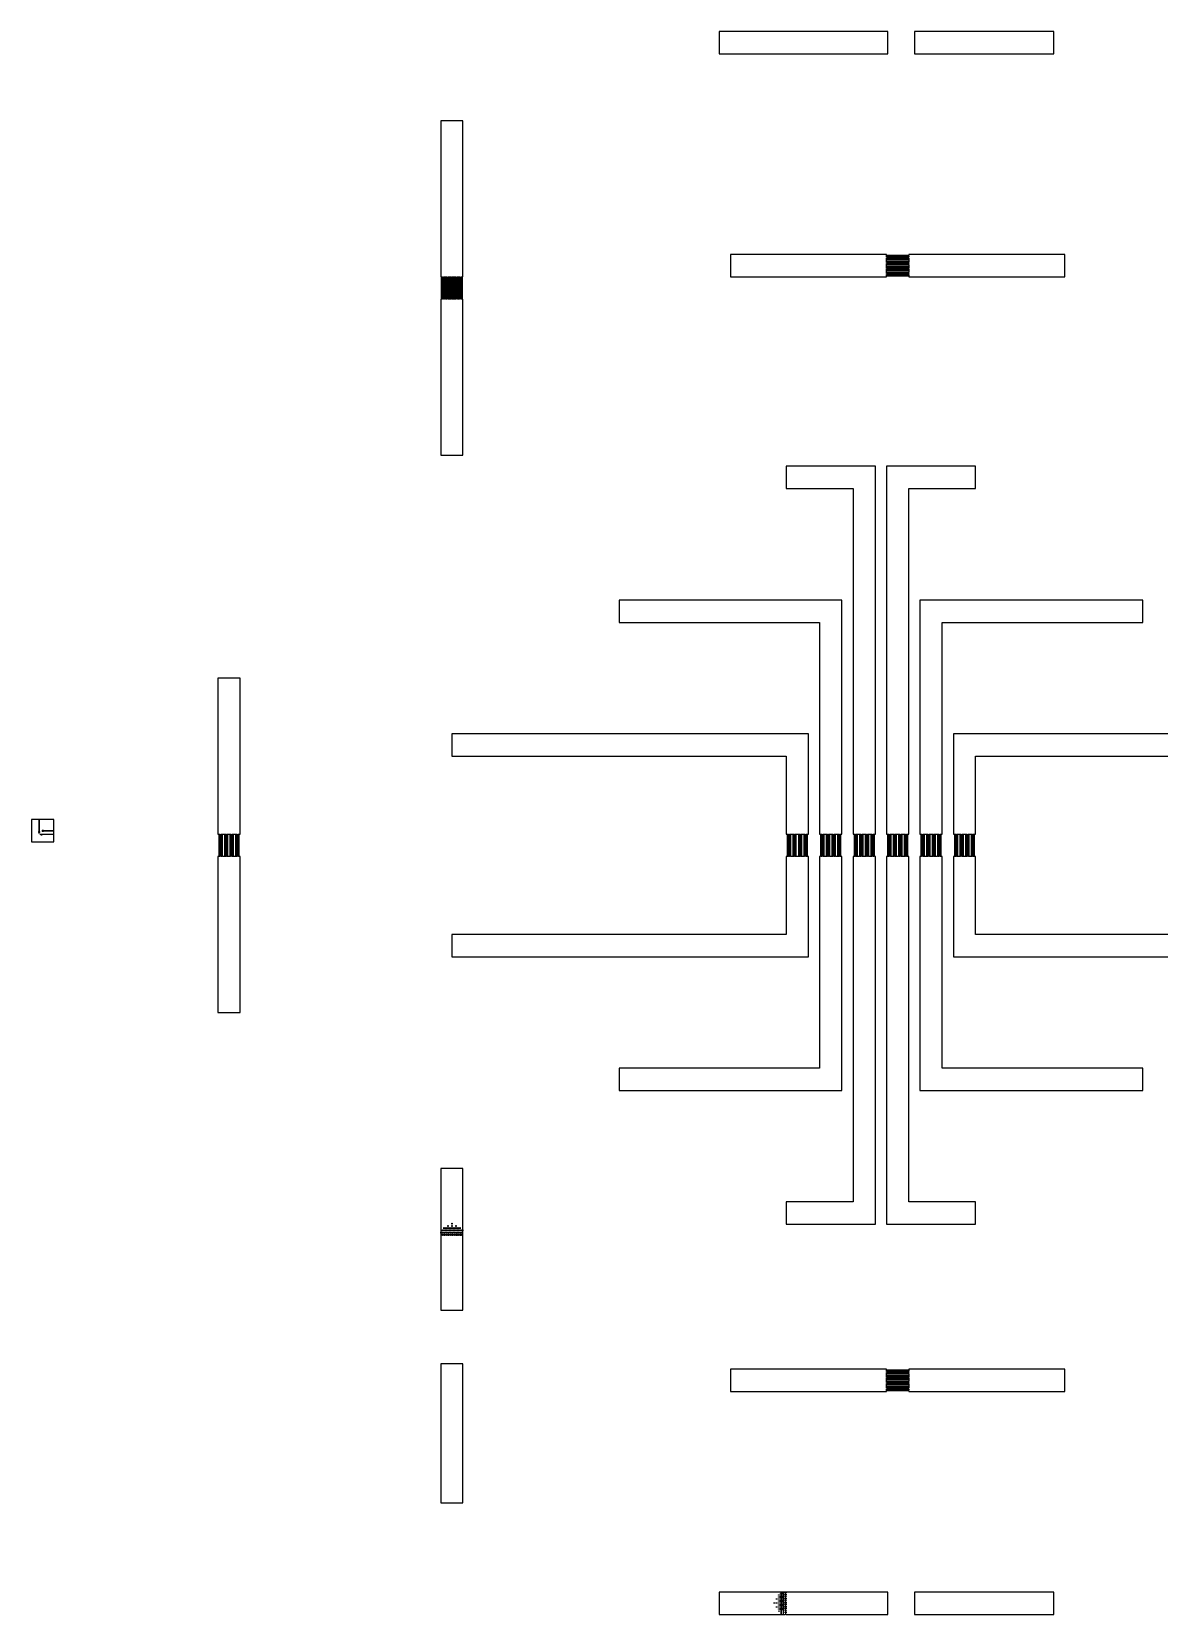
# Model space of a CAD drawing. Header units: metres. Extents: x -38350 to 38650, y -35000 to 36000.
# Drawn here: x -38350 to 12241, y -35000 to 36000 of the extents above; entities that cross this region are included whole.
import ezdxf

# ---------------------------------------------------------------- set-up
doc = ezdxf.new("R2010")
doc.units = ezdxf.units.M

msp = doc.modelspace()

# ---------------------------------------------------------------- linework, layer by layer
for p, q in [((60, 36000), (-7500, 36000)), ((-7500, 36000), (-7500, 35000)), ((60, 35000), (60, 36000)), ((7500, 36000), (1260, 36000)), ((1260, 36000), (1260, 35000)), ((7500, 35000), (7500, 36000)), ((-7500, 35000), (60, 35000)), ((1260, 35000), (7500, 35000)), ((-19000, 32000), (-20000, 32000)), ((-20000, 32000), (-20000, 25000)), ((-19000, 25000), (-19000, 32000)), ((0, 26000), (-7000, 26000)), ((-7000, 26000), (-7000, 25000)), ((0, 25895), (0, 26000)), ((1000, 25895), (0, 25895)), ((0, 25645), (0, 25855)), ((0, 25855), (1000, 25855)), ((1000, 25645), (0, 25645)), ((0, 25395), (0, 25605)), ((0, 25605), (1000, 25605)), ((1000, 25955), (19, 25955)), ((19, 25955), (19, 25935)), ((19, 25935), (1000, 25935)), ((1000, 25815), (19, 25815)), ((19, 25815), (19, 25795)), ((19, 25795), (1000, 25795)), ((1000, 25705), (19, 25705)), ((19, 25705), (19, 25685)), ((19, 25685), (1000, 25685)), ((1000, 25565), (19, 25565)), ((19, 25565), (19, 25545)), ((8000, 26000), (1000, 26000)), ((1000, 26000), (1000, 25955)), ((1000, 25935), (1000, 25895)), ((1000, 25855), (1000, 25815)), ((1000, 25795), (1000, 25705)), ((1000, 25685), (1000, 25645)), ((1000, 25605), (1000, 25565)), ((8000, 25000), (8000, 26000)), ((-20000, 25000), (-19920, 25000)), ((-19960, 24981), (-19980, 24981)), ((-19980, 24981), (-19980, 24000)), ((-19960, 24000), (-19960, 24981)), ((-19920, 25000), (-19920, 24000)), ((-19880, 24000), (-19880, 25000)), ((-19880, 25000), (-19720, 25000)), ((-19820, 24981), (-19840, 24981)), ((-19840, 24981), (-19840, 24000)), ((-19820, 24000), (-19820, 24981)), ((-19760, 24981), (-19780, 24981)), ((-19780, 24981), (-19780, 24000)), ((-19760, 24000), (-19760, 24981)), ((-19720, 25000), (-19720, 24000)), ((-19680, 24000), (-19680, 25000)), ((-19680, 25000), (-19520, 25000)), ((-19620, 24981), (-19640, 24981)), ((-19640, 24981), (-19640, 24000)), ((-19620, 24000), (-19620, 24981)), ((-19560, 24981), (-19580, 24981)), ((-19580, 24981), (-19580, 24000)), ((-19560, 24000), (-19560, 24981)), ((-19520, 25000), (-19520, 24000)), ((-19480, 24000), (-19480, 25000)), ((-19480, 25000), (-19320, 25000)), ((-19420, 24981), (-19440, 24981)), ((-19440, 24981), (-19440, 24000)), ((-19420, 24000), (-19420, 24981)), ((-19360, 24981), (-19380, 24981)), ((-19380, 24981), (-19380, 24000)), ((-19360, 24000), (-19360, 24981)), ((-19320, 25000), (-19320, 24000)), ((-19280, 24000), (-19280, 25000)), ((-19280, 25000), (-19120, 25000)), ((-19220, 24981), (-19240, 24981)), ((-19240, 24981), (-19240, 24000)), ((-19220, 24000), (-19220, 24981)), ((-19160, 24981), (-19180, 24981)), ((-19180, 24981), (-19180, 24000)), ((-19160, 24000), (-19160, 24981)), ((-19120, 25000), (-19120, 24000)), ((-19080, 24000), (-19080, 25000)), ((-19080, 25000), (-19000, 25000)), ((-19020, 24981), (-19040, 24981)), ((-19040, 24981), (-19040, 24000)), ((-19020, 24000), (-19020, 24981)), ((-7000, 25000), (0, 25000)), ((1000, 25395), (0, 25395)), ((0, 25145), (0, 25355)), ((0, 25355), (1000, 25355)), ((1000, 25145), (0, 25145)), ((0, 25105), (1000, 25105)), ((0, 25000), (0, 25105)), ((19, 25545), (1000, 25545)), ((1000, 25455), (19, 25455)), ((19, 25455), (19, 25435)), ((19, 25435), (1000, 25435)), ((1000, 25315), (19, 25315)), ((19, 25315), (19, 25295)), ((19, 25295), (1000, 25295)), ((1000, 25205), (19, 25205)), ((19, 25205), (19, 25185)), ((19, 25185), (1000, 25185)), ((1000, 25065), (19, 25065)), ((19, 25065), (19, 25045)), ((19, 25045), (1000, 25045)), ((1000, 25545), (1000, 25455)), ((1000, 25435), (1000, 25395)), ((1000, 25355), (1000, 25315)), ((1000, 25295), (1000, 25205)), ((1000, 25185), (1000, 25145)), ((1000, 25105), (1000, 25065)), ((1000, 25045), (1000, 25000)), ((1000, 25000), (8000, 25000)), ((-19980, 24000), (-20000, 24000)), ((-20000, 24000), (-20000, 17000)), ((-19920, 24000), (-19960, 24000)), ((-19840, 24000), (-19880, 24000)), ((-19780, 24000), (-19820, 24000)), ((-19720, 24000), (-19760, 24000)), ((-19640, 24000), (-19680, 24000)), ((-19580, 24000), (-19620, 24000)), ((-19520, 24000), (-19560, 24000)), ((-19440, 24000), (-19480, 24000)), ((-19380, 24000), (-19420, 24000)), ((-19320, 24000), (-19360, 24000)), ((-19240, 24000), (-19280, 24000)), ((-19180, 24000), (-19220, 24000)), ((-19120, 24000), (-19160, 24000)), ((-19040, 24000), (-19080, 24000)), ((-19000, 24000), (-19020, 24000)), ((-19000, 17000), (-19000, 24000)), ((-20000, 17000), (-19000, 17000)), ((-498, 16502), (-4496, 16502)), ((-4496, 16502), (-4496, 15502)), ((-498, 3500), (-498, 16502)), ((3996, 16502), (-2, 16502)), ((-2, 16502), (-2, 3500)), ((3996, 15502), (3996, 16502)), ((-4496, 15502), (-1498, 15502)), ((-1498, 15502), (-1498, 3500)), ((998, 3500), (998, 15502)), ((998, 15502), (3996, 15502)), ((-1999, 10501), (-11998, 10501)), ((-11998, 10501), (-11998, 9501)), ((-1999, 3500), (-1999, 10501)), ((11498, 10501), (1499, 10501)), ((1499, 10501), (1499, 3500)), ((11498, 9501), (11498, 10501)), ((-11998, 9501), (-2999, 9501)), ((-2999, 9501), (-2999, 3500)), ((2499, 3500), (2499, 9501)), ((2499, 9501), (11498, 9501)), ((-29000, 7000), (-30000, 7000)), ((-30000, 7000), (-30000, 0)), ((-29000, 0), (-29000, 7000)), ((-3500, 4500), (-19500, 4500)), ((-19500, 4500), (-19500, 3500)), ((-3500, 0), (-3500, 4500)), ((19000, 4500), (3000, 4500)), ((3000, 4500), (3000, 0)), ((-19500, 3500), (-4500, 3500)), ((-4500, 3500), (-4500, 0)), ((-2999, 3500), (-3000, 3500)), ((-3000, 3500), (-3000, 0)), ((-2000, 0), (-2000, 3500)), ((-2000, 3500), (-1999, 3500)), ((-1498, 3500), (-1500, 3500)), ((-1500, 3500), (-1500, 0)), ((-500, 0), (-500, 3500)), ((-500, 3500), (-498, 3500)), ((-2, 3500), (0, 3500)), ((0, 3500), (0, 0)), ((1000, 3500), (998, 3500)), ((1000, 0), (1000, 3500)), ((1499, 3500), (1500, 3500)), ((1500, 3500), (1500, 0)), ((2500, 3500), (2499, 3500)), ((2500, 0), (2500, 3500)), ((4000, 0), (4000, 3500)), ((4000, 3500), (19000, 3500)), ((-38010, 650), (-38350, 650)), ((-38350, 650), (-38350, -350)), ((-38050, 90), (-38050, 94)), ((-38050, 94), (-38010, 94)), ((-38010, 90), (-38050, 90)), ((-38045, 98.4), (-38045, 102.4)), ((-38045, 102.4), (-38010, 102.4)), ((-38010, 98.4), (-38045, 98.4)), ((-38045, 81.6), (-38045, 85.6)), ((-38045, 85.6), (-38010, 85.6)), ((-38010, 81.6), (-38045, 81.6)), ((-38040, 106.8), (-38040, 110.8)), ((-38040, 110.8), (-38010, 110.8)), ((-38010, 106.8), (-38040, 106.8)), ((-38040, 73.2), (-38040, 77.2)), ((-38040, 77.2), (-38010, 77.2)), ((-38010, 73.2), (-38040, 73.2)), ((-38035, 115.2), (-38035, 119.2)), ((-38035, 119.2), (-38010, 119.2)), ((-38010, 115.2), (-38035, 115.2)), ((-38035, 64.8), (-38035, 68.8)), ((-38035, 68.8), (-38010, 68.8)), ((-38010, 64.8), (-38035, 64.8)), ((-38030, 123.6), (-38030, 127.6)), ((-38030, 127.6), (-38010, 127.6)), ((-38010, 123.6), (-38030, 123.6)), ((-38030, 56.4), (-38030, 60.4)), ((-38030, 60.4), (-38010, 60.4)), ((-38010, 56.4), (-38030, 56.4)), ((-38025, 132), (-38025, 136)), ((-38025, 136), (-38010, 136)), ((-38010, 132), (-38025, 132)), ((-38025, 48), (-38025, 52)), ((-38025, 52), (-38010, 52)), ((-38000, 48), (-38025, 48)), ((-38010, 136), (-38010, 650)), ((-38010, 127.6), (-38010, 132)), ((-38010, 119.2), (-38010, 123.6)), ((-38010, 110.8), (-38010, 115.2)), ((-38010, 102.4), (-38010, 106.8)), ((-38010, 94), (-38010, 98.4)), ((-38010, 85.6), (-38010, 90)), ((-38010, 77.2), (-38010, 81.6)), ((-38010, 68.8), (-38010, 73.2)), ((-38010, 60.4), (-38010, 64.8)), ((-38010, 52), (-38010, 56.4)), ((-37350, 650), (-38008, 650)), ((-38008, 650), (-38008, 136)), ((-38008, 136), (-38000, 136)), ((-38000, 132), (-38008, 132)), ((-38008, 132), (-38008, 127.6)), ((-38008, 127.6), (-38000, 127.6)), ((-38000, 123.6), (-38008, 123.6)), ((-38008, 123.6), (-38008, 119.2)), ((-38008, 119.2), (-38000, 119.2)), ((-38000, 115.2), (-38008, 115.2)), ((-38008, 115.2), (-38008, 110.8)), ((-38008, 110.8), (-38000, 110.8)), ((-38000, 106.8), (-38008, 106.8)), ((-38008, 106.8), (-38008, 102.4)), ((-38008, 102.4), (-38000, 102.4)), ((-38000, 98.4), (-38008, 98.4)), ((-38008, 98.4), (-38008, 94)), ((-38008, 94), (-38000, 94)), ((-38000, 90), (-38008, 90)), ((-38008, 90), (-38008, 85.6)), ((-38008, 85.6), (-38000, 85.6)), ((-38000, 81.6), (-38008, 81.6)), ((-38008, 81.6), (-38008, 77.2)), ((-38008, 77.2), (-38000, 77.2)), ((-38000, 73.2), (-38008, 73.2)), ((-38008, 73.2), (-38008, 68.8)), ((-38008, 68.8), (-38000, 68.8)), ((-38000, 64.8), (-38008, 64.8)), ((-38008, 64.8), (-38008, 60.4)), ((-38008, 60.4), (-38000, 60.4)), ((-38000, 56.4), (-38008, 56.4)), ((-38008, 56.4), (-38008, 52)), ((-38008, 52), (-38000, 52)), ((-38000, 136), (-38000, 132)), ((-38000, 127.6), (-38000, 123.6)), ((-38000, 119.2), (-38000, 115.2)), ((-38000, 110.8), (-38000, 106.8)), ((-38000, 102.4), (-38000, 98.4)), ((-38000, 94), (-38000, 90)), ((-38000, 85.6), (-38000, 81.6)), ((-38000, 77.2), (-38000, 73.2)), ((-38000, 68.8), (-38000, 64.8)), ((-38000, 60.4), (-38000, 56.4)), ((-38000, 52), (-38000, 48)), ((-37952, -25), (-37952, 0)), ((-37952, 0), (-37948, 0)), ((-37948, 0), (-37948, -8)), ((-37943.6, -8), (-37943.6, 0)), ((-37943.6, 0), (-37939.6, 0)), ((-37939.6, 0), (-37939.6, -8)), ((-37935.2, -8), (-37935.2, 0)), ((-37935.2, 0), (-37931.2, 0)), ((-37931.2, 0), (-37931.2, -8)), ((-37926.8, -8), (-37926.8, 0)), ((-37926.8, 0), (-37922.8, 0)), ((-37922.8, 0), (-37922.8, -8)), ((-37918.4, -8), (-37918.4, 0)), ((-37918.4, 0), (-37914.4, 0)), ((-37914.4, 0), (-37914.4, -8)), ((-37910, -8), (-37910, 0)), ((-37910, 0), (-37906, 0)), ((-37906, 0), (-37906, -8)), ((-37901.6, -8), (-37901.6, 0)), ((-37901.6, 0), (-37897.6, 0)), ((-37897.6, 0), (-37897.6, -8)), ((-37895.5, 145), (-37895.5, 155)), ((-37895.5, 155), (-37855, 155)), ((-37855, 145), (-37895.5, 145)), ((-37893.2, -8), (-37893.2, 0)), ((-37893.2, 0), (-37889.2, 0)), ((-37889.2, 0), (-37889.2, -8)), ((-37884.8, -8), (-37884.8, 0)), ((-37884.8, 0), (-37880.8, 0)), ((-37880.8, 0), (-37880.8, -8)), ((-37876.4, -8), (-37876.4, 0)), ((-37876.4, 0), (-37872.4, 0)), ((-37872.4, 0), (-37872.4, -8)), ((-37868, -8), (-37868, 0)), ((-37868, 0), (-37864, 0)), ((-37864, 0), (-37864, -8)), ((-37855, 155), (-37855, 195.5)), ((-37855, 195.5), (-37845, 195.5)), ((-37855, 104.5), (-37855, 145)), ((-37845, 104.5), (-37855, 104.5)), ((-37845, 195.5), (-37845, 155)), ((-37845, 155), (-37804.5, 155)), ((-37804.5, 145), (-37845, 145)), ((-37845, 145), (-37845, 104.5)), ((-37804.5, 155), (-37804.5, 152)), ((-37804.5, 152), (-37350, 152)), ((-37350, 150), (-37804.5, 150)), ((-37804.5, 150), (-37804.5, 145)), ((-37350, 152), (-37350, 650)), ((-37350, -8), (-37350, 150)), ((-30000, 0), (-29895, 0)), ((-29895, 0), (-29895, -1000)), ((-29855, -1000), (-29855, 0)), ((-29855, 0), (-29645, 0)), ((-29645, 0), (-29645, -1000)), ((-29605, -1000), (-29605, 0)), ((-29605, 0), (-29395, 0)), ((-29395, 0), (-29395, -1000)), ((-29355, -1000), (-29355, 0)), ((-29355, 0), (-29145, 0)), ((-29145, 0), (-29145, -1000)), ((-29105, -1000), (-29105, 0)), ((-29105, 0), (-29000, 0)), ((-4500, 0), (-4395, 0)), ((-4395, 0), (-4395, -1000)), ((-4355, -1000), (-4355, 0)), ((-4355, 0), (-4145, 0)), ((-4145, 0), (-4145, -1000)), ((-4105, -1000), (-4105, 0)), ((-4105, 0), (-3895, 0)), ((-3895, 0), (-3895, -1000)), ((-3855, -1000), (-3855, 0)), ((-3855, 0), (-3645, 0)), ((-3645, 0), (-3645, -1000)), ((-3605, -1000), (-3605, 0)), ((-3605, 0), (-3500, 0)), ((-3000, 0), (-2895, 0)), ((-2895, 0), (-2895, -1000)), ((-2855, -1000), (-2855, 0)), ((-2855, 0), (-2645, 0)), ((-2645, 0), (-2645, -1000)), ((-2605, -1000), (-2605, 0)), ((-2605, 0), (-2395, 0)), ((-2395, 0), (-2395, -1000)), ((-2355, -1000), (-2355, 0)), ((-2355, 0), (-2145, 0)), ((-2145, 0), (-2145, -1000)), ((-2105, -1000), (-2105, 0)), ((-2105, 0), (-2000, 0)), ((-1500, 0), (-1395, 0)), ((-1395, 0), (-1395, -1000)), ((-1355, -1000), (-1355, 0)), ((-1355, 0), (-1145, 0)), ((-1145, 0), (-1145, -1000)), ((-1105, -1000), (-1105, 0)), ((-1105, 0), (-895, 0)), ((-895, 0), (-895, -1000)), ((-855, -1000), (-855, 0)), ((-855, 0), (-645, 0)), ((-645, 0), (-645, -1000)), ((-605, -1000), (-605, 0)), ((-605, 0), (-500, 0)), ((0, 0), (105, 0)), ((105, 0), (105, -1000)), ((145, -1000), (145, 0)), ((145, 0), (355, 0)), ((355, 0), (355, -1000)), ((395, -1000), (395, 0)), ((395, 0), (605, 0)), ((605, 0), (605, -1000)), ((645, -1000), (645, 0)), ((645, 0), (855, 0)), ((855, 0), (855, -1000)), ((895, -1000), (895, 0)), ((895, 0), (1000, 0)), ((1500, 0), (1605, 0)), ((1605, 0), (1605, -1000)), ((1645, -1000), (1645, 0)), ((1645, 0), (1855, 0)), ((1855, 0), (1855, -1000)), ((1895, -1000), (1895, 0)), ((1895, 0), (2105, 0)), ((2105, 0), (2105, -1000)), ((2145, -1000), (2145, 0)), ((2145, 0), (2355, 0)), ((2355, 0), (2355, -1000)), ((2395, -1000), (2395, 0)), ((2395, 0), (2500, 0)), ((3000, 0), (3105, 0)), ((3105, 0), (3105, -1000)), ((3145, -1000), (3145, 0)), ((3145, 0), (3355, 0)), ((3355, 0), (3355, -1000)), ((3395, -1000), (3395, 0)), ((3395, 0), (3605, 0)), ((3605, 0), (3605, -1000)), ((3645, -1000), (3645, 0)), ((3645, 0), (3855, 0)), ((3855, 0), (3855, -1000)), ((3895, -1000), (3895, 0)), ((3895, 0), (4000, 0)), ((-38350, -350), (-37350, -350)), ((-37948, -25), (-37952, -25)), ((-37948, -8), (-37943.6, -8)), ((-37943.6, -10), (-37948, -10)), ((-37948, -10), (-37948, -25)), ((-37943.6, -30), (-37943.6, -10)), ((-37939.6, -30), (-37943.6, -30)), ((-37939.6, -8), (-37935.2, -8)), ((-37935.2, -10), (-37939.6, -10)), ((-37939.6, -10), (-37939.6, -30)), ((-37935.2, -35), (-37935.2, -10)), ((-37931.2, -35), (-37935.2, -35)), ((-37931.2, -8), (-37926.8, -8)), ((-37926.8, -10), (-37931.2, -10)), ((-37931.2, -10), (-37931.2, -35)), ((-37926.8, -40), (-37926.8, -10)), ((-37922.8, -40), (-37926.8, -40)), ((-37922.8, -8), (-37918.4, -8)), ((-37918.4, -10), (-37922.8, -10)), ((-37922.8, -10), (-37922.8, -40)), ((-37918.4, -45), (-37918.4, -10)), ((-37914.4, -45), (-37918.4, -45)), ((-37914.4, -8), (-37910, -8)), ((-37910, -10), (-37914.4, -10)), ((-37914.4, -10), (-37914.4, -45)), ((-37910, -50), (-37910, -10)), ((-37906, -50), (-37910, -50)), ((-37906, -8), (-37901.6, -8)), ((-37901.6, -10), (-37906, -10)), ((-37906, -10), (-37906, -50)), ((-37901.6, -45), (-37901.6, -10)), ((-37897.6, -45), (-37901.6, -45)), ((-37897.6, -8), (-37893.2, -8)), ((-37893.2, -10), (-37897.6, -10)), ((-37897.6, -10), (-37897.6, -45)), ((-37893.2, -40), (-37893.2, -10)), ((-37889.2, -40), (-37893.2, -40)), ((-37889.2, -8), (-37884.8, -8)), ((-37884.8, -10), (-37889.2, -10)), ((-37889.2, -10), (-37889.2, -40)), ((-37884.8, -35), (-37884.8, -10)), ((-37880.8, -35), (-37884.8, -35)), ((-37880.8, -8), (-37876.4, -8)), ((-37876.4, -10), (-37880.8, -10)), ((-37880.8, -10), (-37880.8, -35)), ((-37876.4, -30), (-37876.4, -10)), ((-37872.4, -30), (-37876.4, -30)), ((-37872.4, -8), (-37868, -8)), ((-37868, -10), (-37872.4, -10)), ((-37872.4, -10), (-37872.4, -30)), ((-37868, -25), (-37868, -10)), ((-37864, -25), (-37868, -25)), ((-37864, -8), (-37350, -8)), ((-37350, -10), (-37864, -10)), ((-37864, -10), (-37864, -25)), ((-37350, -350), (-37350, -10)), ((-29935, -19), (-29955, -19)), ((-29955, -19), (-29955, -1000)), ((-29935, -1000), (-29935, -19)), ((-29795, -19), (-29815, -19)), ((-29815, -19), (-29815, -1000)), ((-29795, -1000), (-29795, -19)), ((-29685, -19), (-29705, -19)), ((-29705, -19), (-29705, -1000)), ((-29685, -1000), (-29685, -19)), ((-29545, -19), (-29565, -19)), ((-29565, -19), (-29565, -1000)), ((-29545, -1000), (-29545, -19)), ((-29435, -19), (-29455, -19)), ((-29455, -19), (-29455, -1000)), ((-29435, -1000), (-29435, -19)), ((-29295, -19), (-29315, -19)), ((-29315, -19), (-29315, -1000)), ((-29295, -1000), (-29295, -19)), ((-29185, -19), (-29205, -19)), ((-29205, -19), (-29205, -1000)), ((-29185, -1000), (-29185, -19)), ((-29045, -19), (-29065, -19)), ((-29065, -19), (-29065, -1000)), ((-29045, -1000), (-29045, -19)), ((-4435, -19), (-4455, -19)), ((-4455, -19), (-4455, -1000)), ((-4435, -1000), (-4435, -19)), ((-4295, -19), (-4315, -19)), ((-4315, -19), (-4315, -1000)), ((-4295, -1000), (-4295, -19)), ((-4185, -19), (-4205, -19)), ((-4205, -19), (-4205, -1000)), ((-4185, -1000), (-4185, -19)), ((-4045, -19), (-4065, -19)), ((-4065, -19), (-4065, -1000)), ((-4045, -1000), (-4045, -19)), ((-3935, -19), (-3955, -19)), ((-3955, -19), (-3955, -1000)), ((-3935, -1000), (-3935, -19)), ((-3795, -19), (-3815, -19)), ((-3815, -19), (-3815, -1000)), ((-3795, -1000), (-3795, -19)), ((-3685, -19), (-3705, -19)), ((-3705, -19), (-3705, -1000)), ((-3685, -1000), (-3685, -19)), ((-3545, -19), (-3565, -19)), ((-3565, -19), (-3565, -1000)), ((-3545, -1000), (-3545, -19)), ((-2935, -19), (-2955, -19)), ((-2955, -19), (-2955, -1000)), ((-2935, -1000), (-2935, -19)), ((-2795, -19), (-2815, -19)), ((-2815, -19), (-2815, -1000)), ((-2795, -1000), (-2795, -19)), ((-2685, -19), (-2705, -19)), ((-2705, -19), (-2705, -1000)), ((-2685, -1000), (-2685, -19)), ((-2545, -19), (-2565, -19)), ((-2565, -19), (-2565, -1000)), ((-2545, -1000), (-2545, -19)), ((-2435, -19), (-2455, -19)), ((-2455, -19), (-2455, -1000)), ((-2435, -1000), (-2435, -19)), ((-2295, -19), (-2315, -19)), ((-2315, -19), (-2315, -1000)), ((-2295, -1000), (-2295, -19)), ((-2185, -19), (-2205, -19)), ((-2205, -19), (-2205, -1000)), ((-2185, -1000), (-2185, -19)), ((-2045, -19), (-2065, -19)), ((-2065, -19), (-2065, -1000)), ((-2045, -1000), (-2045, -19)), ((-1435, -19), (-1455, -19)), ((-1455, -19), (-1455, -1000)), ((-1435, -1000), (-1435, -19)), ((-1295, -19), (-1315, -19)), ((-1315, -19), (-1315, -1000)), ((-1295, -1000), (-1295, -19)), ((-1185, -19), (-1205, -19)), ((-1205, -19), (-1205, -1000)), ((-1185, -1000), (-1185, -19)), ((-1045, -19), (-1065, -19)), ((-1065, -19), (-1065, -1000)), ((-1045, -1000), (-1045, -19)), ((-935, -19), (-955, -19)), ((-955, -19), (-955, -1000)), ((-935, -1000), (-935, -19)), ((-795, -19), (-815, -19)), ((-815, -19), (-815, -1000)), ((-795, -1000), (-795, -19)), ((-685, -19), (-705, -19)), ((-705, -19), (-705, -1000)), ((-685, -1000), (-685, -19)), ((-545, -19), (-565, -19)), ((-565, -19), (-565, -1000)), ((-545, -1000), (-545, -19)), ((65, -19), (45, -19)), ((45, -19), (45, -1000)), ((65, -1000), (65, -19)), ((205, -19), (185, -19)), ((185, -19), (185, -1000)), ((205, -1000), (205, -19)), ((315, -19), (295, -19)), ((295, -19), (295, -1000)), ((315, -1000), (315, -19)), ((455, -19), (435, -19)), ((435, -19), (435, -1000)), ((455, -1000), (455, -19)), ((565, -19), (545, -19)), ((545, -19), (545, -1000)), ((565, -1000), (565, -19)), ((705, -19), (685, -19)), ((685, -19), (685, -1000)), ((705, -1000), (705, -19)), ((815, -19), (795, -19)), ((795, -19), (795, -1000)), ((815, -1000), (815, -19)), ((955, -19), (935, -19)), ((935, -19), (935, -1000)), ((955, -1000), (955, -19)), ((1565, -19), (1545, -19)), ((1545, -19), (1545, -1000)), ((1565, -1000), (1565, -19)), ((1705, -19), (1685, -19)), ((1685, -19), (1685, -1000)), ((1705, -1000), (1705, -19)), ((1815, -19), (1795, -19)), ((1795, -19), (1795, -1000)), ((1815, -1000), (1815, -19)), ((1955, -19), (1935, -19)), ((1935, -19), (1935, -1000)), ((1955, -1000), (1955, -19)), ((2065, -19), (2045, -19)), ((2045, -19), (2045, -1000)), ((2065, -1000), (2065, -19)), ((2205, -19), (2185, -19)), ((2185, -19), (2185, -1000)), ((2205, -1000), (2205, -19)), ((2315, -19), (2295, -19)), ((2295, -19), (2295, -1000)), ((2315, -1000), (2315, -19)), ((2455, -19), (2435, -19)), ((2435, -19), (2435, -1000)), ((2455, -1000), (2455, -19)), ((3065, -19), (3045, -19)), ((3045, -19), (3045, -1000)), ((3065, -1000), (3065, -19)), ((3205, -19), (3185, -19)), ((3185, -19), (3185, -1000)), ((3205, -1000), (3205, -19)), ((3315, -19), (3295, -19)), ((3295, -19), (3295, -1000)), ((3315, -1000), (3315, -19)), ((3455, -19), (3435, -19)), ((3435, -19), (3435, -1000)), ((3455, -1000), (3455, -19)), ((3565, -19), (3545, -19)), ((3545, -19), (3545, -1000)), ((3565, -1000), (3565, -19)), ((3705, -19), (3685, -19)), ((3685, -19), (3685, -1000)), ((3705, -1000), (3705, -19)), ((3815, -19), (3795, -19)), ((3795, -19), (3795, -1000)), ((3815, -1000), (3815, -19)), ((3955, -19), (3935, -19)), ((3935, -19), (3935, -1000)), ((3955, -1000), (3955, -19)), ((-29955, -1000), (-30000, -1000)), ((-30000, -1000), (-30000, -8000)), ((-29895, -1000), (-29935, -1000)), ((-29815, -1000), (-29855, -1000)), ((-29705, -1000), (-29795, -1000)), ((-29645, -1000), (-29685, -1000)), ((-29565, -1000), (-29605, -1000)), ((-29455, -1000), (-29545, -1000)), ((-29395, -1000), (-29435, -1000)), ((-29315, -1000), (-29355, -1000)), ((-29205, -1000), (-29295, -1000)), ((-29145, -1000), (-29185, -1000)), ((-29065, -1000), (-29105, -1000)), ((-29000, -1000), (-29045, -1000)), ((-29000, -8000), (-29000, -1000)), ((-4455, -1000), (-4500, -1000)), ((-4500, -1000), (-4500, -4500)), ((-4395, -1000), (-4435, -1000)), ((-4315, -1000), (-4355, -1000)), ((-4205, -1000), (-4295, -1000)), ((-4145, -1000), (-4185, -1000)), ((-4065, -1000), (-4105, -1000)), ((-3955, -1000), (-4045, -1000)), ((-3895, -1000), (-3935, -1000)), ((-3815, -1000), (-3855, -1000)), ((-3705, -1000), (-3795, -1000)), ((-3645, -1000), (-3685, -1000)), ((-3565, -1000), (-3605, -1000)), ((-3500, -1000), (-3545, -1000)), ((-3500, -5500), (-3500, -1000)), ((-2955, -1000), (-3000, -1000)), ((-3000, -1000), (-3000, -4500)), ((-2895, -1000), (-2935, -1000)), ((-2815, -1000), (-2855, -1000)), ((-2705, -1000), (-2795, -1000)), ((-2645, -1000), (-2685, -1000)), ((-2565, -1000), (-2605, -1000)), ((-2455, -1000), (-2545, -1000)), ((-2395, -1000), (-2435, -1000)), ((-2315, -1000), (-2355, -1000)), ((-2205, -1000), (-2295, -1000)), ((-2145, -1000), (-2185, -1000)), ((-2065, -1000), (-2105, -1000)), ((-2000, -1000), (-2045, -1000)), ((-2000, -4500), (-2000, -1000)), ((-1455, -1000), (-1500, -1000)), ((-1500, -1000), (-1500, -4500)), ((-1395, -1000), (-1435, -1000)), ((-1315, -1000), (-1355, -1000)), ((-1205, -1000), (-1295, -1000)), ((-1145, -1000), (-1185, -1000)), ((-1065, -1000), (-1105, -1000)), ((-955, -1000), (-1045, -1000)), ((-895, -1000), (-935, -1000)), ((-815, -1000), (-855, -1000)), ((-705, -1000), (-795, -1000)), ((-645, -1000), (-685, -1000)), ((-565, -1000), (-605, -1000)), ((-500, -1000), (-545, -1000)), ((-500, -4500), (-500, -1000)), ((45, -1000), (0, -1000)), ((0, -1000), (0, -4500)), ((105, -1000), (65, -1000)), ((185, -1000), (145, -1000)), ((295, -1000), (205, -1000)), ((355, -1000), (315, -1000)), ((435, -1000), (395, -1000)), ((545, -1000), (455, -1000)), ((605, -1000), (565, -1000)), ((685, -1000), (645, -1000)), ((795, -1000), (705, -1000)), ((855, -1000), (815, -1000)), ((935, -1000), (895, -1000)), ((1000, -1000), (955, -1000)), ((1000, -4500), (1000, -1000)), ((1545, -1000), (1500, -1000)), ((1500, -1000), (1500, -4500)), ((1605, -1000), (1565, -1000)), ((1685, -1000), (1645, -1000)), ((1795, -1000), (1705, -1000)), ((1855, -1000), (1815, -1000)), ((1935, -1000), (1895, -1000)), ((2045, -1000), (1955, -1000)), ((2105, -1000), (2065, -1000)), ((2185, -1000), (2145, -1000)), ((2295, -1000), (2205, -1000)), ((2355, -1000), (2315, -1000)), ((2435, -1000), (2395, -1000)), ((2500, -1000), (2455, -1000)), ((2500, -4500), (2500, -1000)), ((3045, -1000), (3000, -1000)), ((3000, -1000), (3000, -5500)), ((3105, -1000), (3065, -1000)), ((3185, -1000), (3145, -1000)), ((3295, -1000), (3205, -1000)), ((3355, -1000), (3315, -1000)), ((3435, -1000), (3395, -1000)), ((3545, -1000), (3455, -1000)), ((3605, -1000), (3565, -1000)), ((3685, -1000), (3645, -1000)), ((3795, -1000), (3705, -1000)), ((3855, -1000), (3815, -1000)), ((3935, -1000), (3895, -1000)), ((4000, -1000), (3955, -1000)), ((4000, -4500), (4000, -1000)), ((-4500, -4500), (-19500, -4500)), ((-19500, -4500), (-19500, -5500)), ((-3000, -4500), (-2999, -4500)), ((-2999, -4500), (-2999, -10501)), ((-1999, -4500), (-2000, -4500)), ((-1999, -11501), (-1999, -4500)), ((-1500, -4500), (-1498, -4500)), ((-1498, -4500), (-1498, -16502)), ((-498, -4500), (-500, -4500)), ((-498, -17502), (-498, -4500)), ((0, -4500), (-2, -4500)), ((-2, -4500), (-2, -17502)), ((998, -16502), (998, -4500)), ((998, -4500), (1000, -4500)), ((1500, -4500), (1499, -4500)), ((1499, -4500), (1499, -11501)), ((2499, -10501), (2499, -4500)), ((2499, -4500), (2500, -4500)), ((19000, -4500), (4000, -4500)), ((-19500, -5500), (-3500, -5500)), ((3000, -5500), (19000, -5500)), ((-30000, -8000), (-29000, -8000)), ((-2999, -10501), (-11998, -10501)), ((-11998, -10501), (-11998, -11501)), ((11498, -10501), (2499, -10501)), ((11498, -11501), (11498, -10501)), ((-11998, -11501), (-1999, -11501)), ((1499, -11501), (11498, -11501)), ((-19000, -15000), (-20000, -15000)), ((-20000, -15000), (-20000, -17950)), ((-19000, -17850), (-19000, -15000)), ((-1498, -16502), (-4496, -16502)), ((-4496, -16502), (-4496, -17502)), ((3996, -16502), (998, -16502)), ((3996, -17502), (3996, -16502)), ((-19980, -17800), (-19980, -17750)), ((-19980, -17750), (-19970, -17750)), ((-19970, -17750), (-19970, -17800)), ((-19920, -17800), (-19920, -17750)), ((-19920, -17750), (-19910, -17750)), ((-19910, -17750), (-19910, -17800)), ((-19860, -17700), (-19860, -17650)), ((-19860, -17650), (-19850, -17650)), ((-19850, -17700), (-19860, -17700)), ((-19860, -17800), (-19860, -17750)), ((-19860, -17750), (-19850, -17750)), ((-19850, -17650), (-19850, -17700)), ((-19850, -17750), (-19850, -17800)), ((-19800, -17800), (-19800, -17750)), ((-19800, -17750), (-19790, -17750)), ((-19790, -17750), (-19790, -17800)), ((-19770, -17700), (-19770, -17650)), ((-19770, -17650), (-19760, -17650)), ((-19760, -17700), (-19770, -17700)), ((-19760, -17650), (-19760, -17700)), ((-19740, -17800), (-19740, -17750)), ((-19740, -17750), (-19730, -17750)), ((-19730, -17750), (-19730, -17800)), ((-19680, -17600), (-19680, -17550)), ((-19680, -17550), (-19670, -17550)), ((-19670, -17600), (-19680, -17600)), ((-19680, -17700), (-19680, -17650)), ((-19680, -17650), (-19670, -17650)), ((-19670, -17700), (-19680, -17700)), ((-19680, -17800), (-19680, -17750)), ((-19680, -17750), (-19670, -17750)), ((-19670, -17550), (-19670, -17600)), ((-19670, -17650), (-19670, -17700)), ((-19670, -17750), (-19670, -17800)), ((-19620, -17800), (-19620, -17750)), ((-19620, -17750), (-19610, -17750)), ((-19610, -17750), (-19610, -17800)), ((-19590, -17700), (-19590, -17650)), ((-19590, -17650), (-19580, -17650)), ((-19580, -17700), (-19590, -17700)), ((-19580, -17650), (-19580, -17700)), ((-19560, -17800), (-19560, -17750)), ((-19560, -17750), (-19550, -17750)), ((-19550, -17750), (-19550, -17800)), ((-19500, -17500), (-19500, -17450)), ((-19500, -17450), (-19490, -17450)), ((-19490, -17500), (-19500, -17500)), ((-19500, -17600), (-19500, -17550)), ((-19500, -17550), (-19490, -17550)), ((-19490, -17600), (-19500, -17600)), ((-19500, -17700), (-19500, -17650)), ((-19500, -17650), (-19490, -17650)), ((-19490, -17700), (-19500, -17700)), ((-19500, -17800), (-19500, -17750)), ((-19500, -17750), (-19490, -17750)), ((-19490, -17450), (-19490, -17500)), ((-19490, -17550), (-19490, -17600)), ((-19490, -17650), (-19490, -17700)), ((-19490, -17750), (-19490, -17800)), ((-19440, -17800), (-19440, -17750)), ((-19440, -17750), (-19430, -17750)), ((-19430, -17750), (-19430, -17800)), ((-19410, -17700), (-19410, -17650)), ((-19410, -17650), (-19400, -17650)), ((-19400, -17700), (-19410, -17700)), ((-19400, -17650), (-19400, -17700)), ((-19380, -17800), (-19380, -17750)), ((-19380, -17750), (-19370, -17750)), ((-19370, -17750), (-19370, -17800)), ((-19320, -17600), (-19320, -17550)), ((-19320, -17550), (-19310, -17550)), ((-19310, -17600), (-19320, -17600)), ((-19320, -17700), (-19320, -17650)), ((-19320, -17650), (-19310, -17650)), ((-19310, -17700), (-19320, -17700)), ((-19320, -17800), (-19320, -17750)), ((-19320, -17750), (-19310, -17750)), ((-19310, -17550), (-19310, -17600)), ((-19310, -17650), (-19310, -17700)), ((-19310, -17750), (-19310, -17800)), ((-19260, -17800), (-19260, -17750)), ((-19260, -17750), (-19250, -17750)), ((-19250, -17750), (-19250, -17800)), ((-19230, -17700), (-19230, -17650)), ((-19230, -17650), (-19220, -17650)), ((-19220, -17700), (-19230, -17700)), ((-19220, -17650), (-19220, -17700)), ((-19200, -17800), (-19200, -17750)), ((-19200, -17750), (-19190, -17750)), ((-19190, -17750), (-19190, -17800)), ((-19140, -17700), (-19140, -17650)), ((-19140, -17650), (-19130, -17650)), ((-19130, -17700), (-19140, -17700)), ((-19140, -17800), (-19140, -17750)), ((-19140, -17750), (-19130, -17750)), ((-19130, -17650), (-19130, -17700)), ((-19130, -17750), (-19130, -17800)), ((-19080, -17800), (-19080, -17750)), ((-19080, -17750), (-19070, -17750)), ((-19070, -17750), (-19070, -17800)), ((-19020, -17800), (-19020, -17750)), ((-19020, -17750), (-19010, -17750)), ((-19010, -17750), (-19010, -17800)), ((-4496, -17502), (-498, -17502)), ((-2, -17502), (3996, -17502)), ((-20000, -17950), (-19994, -17950)), ((-19994, -18000), (-20000, -18000)), ((-20000, -18000), (-20000, -21360)), ((-19995, -17900), (-19995, -17850)), ((-19995, -17850), (-19985, -17850)), ((-19985, -17900), (-19995, -17900)), ((-19994, -17950), (-19994, -18000)), ((-19985, -17850), (-19985, -17900)), ((-19970, -17800), (-19980, -17800)), ((-19968, -18000), (-19968, -17950)), ((-19968, -17950), (-19958, -17950)), ((-19958, -18000), (-19968, -18000)), ((-19958, -17950), (-19958, -18000)), ((-19950, -17900), (-19950, -17850)), ((-19950, -17850), (-19940, -17850)), ((-19940, -17900), (-19950, -17900)), ((-19940, -17850), (-19940, -17900)), ((-19932, -18000), (-19932, -17950)), ((-19932, -17950), (-19922, -17950)), ((-19922, -18000), (-19932, -18000)), ((-19922, -17950), (-19922, -18000)), ((-19910, -17800), (-19920, -17800)), ((-19905, -17900), (-19905, -17850)), ((-19905, -17850), (-19895, -17850)), ((-19895, -17900), (-19905, -17900)), ((-19896, -18000), (-19896, -17950)), ((-19896, -17950), (-19886, -17950)), ((-19886, -18000), (-19896, -18000)), ((-19895, -17850), (-19895, -17900)), ((-19886, -17950), (-19886, -18000)), ((-19850, -17800), (-19860, -17800)), ((-19860, -17900), (-19860, -17850)), ((-19860, -17850), (-19850, -17850)), ((-19850, -17900), (-19860, -17900)), ((-19860, -18000), (-19860, -17950)), ((-19860, -17950), (-19850, -17950)), ((-19850, -18000), (-19860, -18000)), ((-19850, -17850), (-19850, -17900)), ((-19850, -17950), (-19850, -18000)), ((-19824, -18000), (-19824, -17950)), ((-19824, -17950), (-19814, -17950)), ((-19814, -18000), (-19824, -18000)), ((-19815, -17900), (-19815, -17850)), ((-19815, -17850), (-19805, -17850)), ((-19805, -17900), (-19815, -17900)), ((-19814, -17950), (-19814, -18000)), ((-19805, -17850), (-19805, -17900)), ((-19790, -17800), (-19800, -17800)), ((-19788, -18000), (-19788, -17950)), ((-19788, -17950), (-19778, -17950)), ((-19778, -18000), (-19788, -18000)), ((-19778, -17950), (-19778, -18000)), ((-19770, -17900), (-19770, -17850)), ((-19770, -17850), (-19760, -17850)), ((-19760, -17900), (-19770, -17900)), ((-19760, -17850), (-19760, -17900)), ((-19752, -18000), (-19752, -17950)), ((-19752, -17950), (-19742, -17950)), ((-19742, -18000), (-19752, -18000)), ((-19742, -17950), (-19742, -18000)), ((-19730, -17800), (-19740, -17800)), ((-19725, -17900), (-19725, -17850)), ((-19725, -17850), (-19715, -17850)), ((-19715, -17900), (-19725, -17900)), ((-19716, -18000), (-19716, -17950)), ((-19716, -17950), (-19706, -17950)), ((-19706, -18000), (-19716, -18000)), ((-19715, -17850), (-19715, -17900)), ((-19706, -17950), (-19706, -18000)), ((-19670, -17800), (-19680, -17800)), ((-19680, -17900), (-19680, -17850)), ((-19680, -17850), (-19670, -17850)), ((-19670, -17900), (-19680, -17900)), ((-19680, -18000), (-19680, -17950)), ((-19680, -17950), (-19670, -17950)), ((-19670, -18000), (-19680, -18000)), ((-19670, -17850), (-19670, -17900)), ((-19670, -17950), (-19670, -18000)), ((-19644, -18000), (-19644, -17950)), ((-19644, -17950), (-19634, -17950)), ((-19634, -18000), (-19644, -18000)), ((-19635, -17900), (-19635, -17850)), ((-19635, -17850), (-19625, -17850)), ((-19625, -17900), (-19635, -17900)), ((-19634, -17950), (-19634, -18000)), ((-19625, -17850), (-19625, -17900)), ((-19610, -17800), (-19620, -17800)), ((-19608, -18000), (-19608, -17950)), ((-19608, -17950), (-19598, -17950)), ((-19598, -18000), (-19608, -18000)), ((-19598, -17950), (-19598, -18000)), ((-19590, -17900), (-19590, -17850)), ((-19590, -17850), (-19580, -17850)), ((-19580, -17900), (-19590, -17900)), ((-19580, -17850), (-19580, -17900)), ((-19572, -18000), (-19572, -17950)), ((-19572, -17950), (-19562, -17950)), ((-19562, -18000), (-19572, -18000)), ((-19562, -17950), (-19562, -18000)), ((-19550, -17800), (-19560, -17800)), ((-19545, -17900), (-19545, -17850)), ((-19545, -17850), (-19535, -17850)), ((-19535, -17900), (-19545, -17900)), ((-19536, -18000), (-19536, -17950)), ((-19536, -17950), (-19526, -17950)), ((-19526, -18000), (-19536, -18000)), ((-19535, -17850), (-19535, -17900)), ((-19526, -17950), (-19526, -18000)), ((-19490, -17800), (-19500, -17800)), ((-19500, -17900), (-19500, -17850)), ((-19500, -17850), (-19490, -17850)), ((-19490, -17900), (-19500, -17900)), ((-19500, -18000), (-19500, -17950)), ((-19500, -17950), (-19490, -17950)), ((-19490, -18000), (-19500, -18000)), ((-19490, -17850), (-19490, -17900)), ((-19490, -17950), (-19490, -18000)), ((-19464, -18000), (-19464, -17950)), ((-19464, -17950), (-19454, -17950)), ((-19454, -18000), (-19464, -18000)), ((-19455, -17900), (-19455, -17850)), ((-19455, -17850), (-19445, -17850)), ((-19445, -17900), (-19455, -17900)), ((-19454, -17950), (-19454, -18000)), ((-19445, -17850), (-19445, -17900)), ((-19430, -17800), (-19440, -17800)), ((-19428, -18000), (-19428, -17950)), ((-19428, -17950), (-19418, -17950)), ((-19418, -18000), (-19428, -18000)), ((-19418, -17950), (-19418, -18000)), ((-19410, -17900), (-19410, -17850)), ((-19410, -17850), (-19400, -17850)), ((-19400, -17900), (-19410, -17900)), ((-19400, -17850), (-19400, -17900)), ((-19392, -18000), (-19392, -17950)), ((-19392, -17950), (-19382, -17950)), ((-19382, -18000), (-19392, -18000)), ((-19382, -17950), (-19382, -18000)), ((-19370, -17800), (-19380, -17800)), ((-19365, -17900), (-19365, -17850)), ((-19365, -17850), (-19355, -17850)), ((-19355, -17900), (-19365, -17900)), ((-19356, -18000), (-19356, -17950)), ((-19356, -17950), (-19346, -17950)), ((-19346, -18000), (-19356, -18000)), ((-19355, -17850), (-19355, -17900)), ((-19346, -17950), (-19346, -18000)), ((-19310, -17800), (-19320, -17800)), ((-19320, -17900), (-19320, -17850)), ((-19320, -17850), (-19310, -17850)), ((-19310, -17900), (-19320, -17900)), ((-19320, -18000), (-19320, -17950)), ((-19320, -17950), (-19310, -17950)), ((-19310, -18000), (-19320, -18000)), ((-19310, -17850), (-19310, -17900)), ((-19310, -17950), (-19310, -18000)), ((-19284, -18000), (-19284, -17950)), ((-19284, -17950), (-19274, -17950)), ((-19274, -18000), (-19284, -18000)), ((-19275, -17900), (-19275, -17850)), ((-19275, -17850), (-19265, -17850)), ((-19265, -17900), (-19275, -17900)), ((-19274, -17950), (-19274, -18000)), ((-19265, -17850), (-19265, -17900)), ((-19250, -17800), (-19260, -17800)), ((-19248, -18000), (-19248, -17950)), ((-19248, -17950), (-19238, -17950)), ((-19238, -18000), (-19248, -18000)), ((-19238, -17950), (-19238, -18000)), ((-19230, -17900), (-19230, -17850)), ((-19230, -17850), (-19220, -17850)), ((-19220, -17900), (-19230, -17900)), ((-19220, -17850), (-19220, -17900)), ((-19212, -18000), (-19212, -17950)), ((-19212, -17950), (-19202, -17950)), ((-19202, -18000), (-19212, -18000)), ((-19202, -17950), (-19202, -18000)), ((-19190, -17800), (-19200, -17800)), ((-19185, -17900), (-19185, -17850)), ((-19185, -17850), (-19175, -17850)), ((-19175, -17900), (-19185, -17900)), ((-19176, -18000), (-19176, -17950)), ((-19176, -17950), (-19166, -17950)), ((-19166, -18000), (-19176, -18000)), ((-19175, -17850), (-19175, -17900)), ((-19166, -17950), (-19166, -18000)), ((-19130, -17800), (-19140, -17800)), ((-19140, -17900), (-19140, -17850)), ((-19140, -17850), (-19130, -17850)), ((-19130, -17900), (-19140, -17900)), ((-19140, -18000), (-19140, -17950)), ((-19140, -17950), (-19130, -17950)), ((-19130, -18000), (-19140, -18000)), ((-19130, -17850), (-19130, -17900)), ((-19130, -17950), (-19130, -18000)), ((-19104, -18000), (-19104, -17950)), ((-19104, -17950), (-19094, -17950)), ((-19094, -18000), (-19104, -18000)), ((-19095, -17900), (-19095, -17850)), ((-19095, -17850), (-19085, -17850)), ((-19085, -17900), (-19095, -17900)), ((-19094, -17950), (-19094, -18000)), ((-19085, -17850), (-19085, -17900)), ((-19070, -17800), (-19080, -17800)), ((-19068, -18000), (-19068, -17950)), ((-19068, -17950), (-19058, -17950)), ((-19058, -18000), (-19068, -18000)), ((-19058, -17950), (-19058, -18000)), ((-19050, -17900), (-19050, -17850)), ((-19050, -17850), (-19040, -17850)), ((-19040, -17900), (-19050, -17900)), ((-19040, -17850), (-19040, -17900)), ((-19032, -18000), (-19032, -17950)), ((-19032, -17950), (-19022, -17950)), ((-19022, -18000), (-19032, -18000)), ((-19022, -17950), (-19022, -18000)), ((-19010, -17800), (-19020, -17800)), ((-19005, -17900), (-19005, -17850)), ((-19005, -17850), (-19000, -17850)), ((-19000, -17900), (-19005, -17900)), ((-19000, -21360), (-19000, -17900)), ((-20000, -21360), (-19000, -21360)), ((-19000, -23760), (-20000, -23760)), ((-20000, -23760), (-20000, -30000)), ((-19000, -30000), (-19000, -23760)), ((0, -24000), (-7000, -24000)), ((-7000, -24000), (-7000, -25000)), ((0, -24105), (0, -24000)), ((1000, -24105), (0, -24105)), ((1000, -24045), (19, -24045)), ((19, -24045), (19, -24065)), ((19, -24065), (1000, -24065)), ((8000, -24000), (1000, -24000)), ((1000, -24000), (1000, -24045)), ((1000, -24065), (1000, -24105)), ((8000, -25000), (8000, -24000)), ((0, -24355), (0, -24145)), ((0, -24145), (1000, -24145)), ((1000, -24355), (0, -24355)), ((0, -24605), (0, -24395)), ((0, -24395), (1000, -24395)), ((1000, -24605), (0, -24605)), ((0, -24855), (0, -24645)), ((0, -24645), (1000, -24645)), ((1000, -24185), (19, -24185)), ((19, -24185), (19, -24205)), ((19, -24205), (1000, -24205)), ((1000, -24295), (19, -24295)), ((19, -24295), (19, -24315)), ((19, -24315), (1000, -24315)), ((1000, -24435), (19, -24435)), ((19, -24435), (19, -24455)), ((19, -24455), (1000, -24455)), ((1000, -24545), (19, -24545)), ((19, -24545), (19, -24565)), ((19, -24565), (1000, -24565)), ((1000, -24685), (19, -24685)), ((19, -24685), (19, -24705)), ((19, -24705), (1000, -24705)), ((1000, -24795), (19, -24795)), ((19, -24795), (19, -24815)), ((19, -24815), (1000, -24815)), ((1000, -24145), (1000, -24185)), ((1000, -24205), (1000, -24295)), ((1000, -24315), (1000, -24355)), ((1000, -24395), (1000, -24435)), ((1000, -24455), (1000, -24545)), ((1000, -24565), (1000, -24605)), ((1000, -24645), (1000, -24685)), ((1000, -24705), (1000, -24795)), ((1000, -24815), (1000, -24855)), ((-7000, -25000), (0, -25000)), ((1000, -24855), (0, -24855)), ((0, -24895), (1000, -24895)), ((0, -25000), (0, -24895)), ((1000, -24935), (19, -24935)), ((19, -24935), (19, -24955)), ((19, -24955), (1000, -24955)), ((1000, -24895), (1000, -24935)), ((1000, -24955), (1000, -25000)), ((1000, -25000), (8000, -25000)), ((-20000, -30000), (-19000, -30000)), ((-4650, -34000), (-7500, -34000)), ((-7500, -34000), (-7500, -35000)), ((-4750, -34020), (-4750, -34010)), ((-4750, -34010), (-4700, -34010)), ((-4700, -34020), (-4750, -34020)), ((-4750, -34080), (-4750, -34070)), ((-4750, -34070), (-4700, -34070)), ((-4700, -34080), (-4750, -34080)), ((-4700, -34010), (-4700, -34020)), ((-4700, -34070), (-4700, -34080)), ((-4650, -34005), (-4650, -34000)), ((-4600, -34005), (-4650, -34005)), ((-4650, -34050), (-4650, -34040)), ((-4650, -34040), (-4600, -34040)), ((-4600, -34050), (-4650, -34050)), ((60, -34000), (-4600, -34000)), ((-4600, -34000), (-4600, -34005)), ((-4600, -34040), (-4600, -34050)), ((-4550, -34032), (-4550, -34022)), ((-4550, -34022), (-4500, -34022)), ((-4500, -34032), (-4550, -34032)), ((-4550, -34068), (-4550, -34058)), ((-4550, -34058), (-4500, -34058)), ((-4500, -34068), (-4550, -34068)), ((-4500, -34022), (-4500, -34032)), ((-4500, -34058), (-4500, -34068)), ((60, -35000), (60, -34000)), ((7500, -34000), (1260, -34000)), ((1260, -34000), (1260, -35000)), ((7500, -35000), (7500, -34000)), ((-5050, -34500), (-5050, -34490)), ((-5050, -34490), (-5000, -34490)), ((-5000, -34500), (-5050, -34500)), ((-5000, -34490), (-5000, -34500)), ((-4950, -34320), (-4950, -34310)), ((-4950, -34310), (-4900, -34310)), ((-4900, -34320), (-4950, -34320)), ((-4950, -34500), (-4950, -34490)), ((-4950, -34490), (-4900, -34490)), ((-4900, -34500), (-4950, -34500)), ((-4950, -34680), (-4950, -34670)), ((-4950, -34670), (-4900, -34670)), ((-4900, -34680), (-4950, -34680)), ((-4900, -34310), (-4900, -34320)), ((-4900, -34490), (-4900, -34500)), ((-4900, -34670), (-4900, -34680)), ((-4850, -34140), (-4850, -34130)), ((-4850, -34130), (-4800, -34130)), ((-4800, -34140), (-4850, -34140)), ((-4850, -34230), (-4850, -34220)), ((-4850, -34220), (-4800, -34220)), ((-4800, -34230), (-4850, -34230)), ((-4850, -34320), (-4850, -34310)), ((-4850, -34310), (-4800, -34310)), ((-4800, -34320), (-4850, -34320)), ((-4850, -34410), (-4850, -34400)), ((-4850, -34400), (-4800, -34400)), ((-4800, -34410), (-4850, -34410)), ((-4850, -34500), (-4850, -34490)), ((-4850, -34490), (-4800, -34490)), ((-4800, -34500), (-4850, -34500)), ((-4850, -34590), (-4850, -34580)), ((-4850, -34580), (-4800, -34580)), ((-4800, -34590), (-4850, -34590)), ((-4850, -34680), (-4850, -34670)), ((-4850, -34670), (-4800, -34670)), ((-4800, -34680), (-4850, -34680)), ((-4850, -34770), (-4850, -34760)), ((-4850, -34760), (-4800, -34760)), ((-4800, -34770), (-4850, -34770)), ((-4800, -34130), (-4800, -34140)), ((-4800, -34220), (-4800, -34230)), ((-4800, -34310), (-4800, -34320)), ((-4800, -34400), (-4800, -34410)), ((-4800, -34490), (-4800, -34500)), ((-4800, -34580), (-4800, -34590)), ((-4800, -34670), (-4800, -34680)), ((-4800, -34760), (-4800, -34770)), ((-4750, -34140), (-4750, -34130)), ((-4750, -34130), (-4700, -34130)), ((-4700, -34140), (-4750, -34140)), ((-4750, -34200), (-4750, -34190)), ((-4750, -34190), (-4700, -34190)), ((-4700, -34200), (-4750, -34200)), ((-4750, -34260), (-4750, -34250)), ((-4750, -34250), (-4700, -34250)), ((-4700, -34260), (-4750, -34260)), ((-4750, -34320), (-4750, -34310)), ((-4750, -34310), (-4700, -34310)), ((-4700, -34320), (-4750, -34320)), ((-4750, -34380), (-4750, -34370)), ((-4750, -34370), (-4700, -34370)), ((-4700, -34380), (-4750, -34380)), ((-4750, -34440), (-4750, -34430)), ((-4750, -34430), (-4700, -34430)), ((-4700, -34440), (-4750, -34440)), ((-4750, -34500), (-4750, -34490)), ((-4750, -34490), (-4700, -34490)), ((-4700, -34500), (-4750, -34500)), ((-4750, -34560), (-4750, -34550)), ((-4750, -34550), (-4700, -34550)), ((-4700, -34560), (-4750, -34560)), ((-4750, -34620), (-4750, -34610)), ((-4750, -34610), (-4700, -34610)), ((-4700, -34620), (-4750, -34620)), ((-4750, -34680), (-4750, -34670)), ((-4750, -34670), (-4700, -34670)), ((-4700, -34680), (-4750, -34680)), ((-4750, -34740), (-4750, -34730)), ((-4750, -34730), (-4700, -34730)), ((-4700, -34740), (-4750, -34740)), ((-4750, -34800), (-4750, -34790)), ((-4750, -34790), (-4700, -34790)), ((-4700, -34130), (-4700, -34140)), ((-4700, -34190), (-4700, -34200)), ((-4700, -34250), (-4700, -34260)), ((-4700, -34310), (-4700, -34320)), ((-4700, -34370), (-4700, -34380)), ((-4700, -34430), (-4700, -34440)), ((-4700, -34490), (-4700, -34500)), ((-4700, -34550), (-4700, -34560)), ((-4700, -34610), (-4700, -34620)), ((-4700, -34670), (-4700, -34680)), ((-4700, -34730), (-4700, -34740)), ((-4700, -34790), (-4700, -34800)), ((-4650, -34095), (-4650, -34085)), ((-4650, -34085), (-4600, -34085)), ((-4600, -34095), (-4650, -34095)), ((-4650, -34140), (-4650, -34130)), ((-4650, -34130), (-4600, -34130)), ((-4600, -34140), (-4650, -34140)), ((-4650, -34185), (-4650, -34175)), ((-4650, -34175), (-4600, -34175)), ((-4600, -34185), (-4650, -34185)), ((-4650, -34230), (-4650, -34220)), ((-4650, -34220), (-4600, -34220)), ((-4600, -34230), (-4650, -34230)), ((-4650, -34275), (-4650, -34265)), ((-4650, -34265), (-4600, -34265)), ((-4600, -34275), (-4650, -34275)), ((-4650, -34320), (-4650, -34310)), ((-4650, -34310), (-4600, -34310)), ((-4600, -34320), (-4650, -34320)), ((-4650, -34365), (-4650, -34355)), ((-4650, -34355), (-4600, -34355)), ((-4600, -34365), (-4650, -34365)), ((-4650, -34410), (-4650, -34400)), ((-4650, -34400), (-4600, -34400)), ((-4600, -34410), (-4650, -34410)), ((-4650, -34455), (-4650, -34445)), ((-4650, -34445), (-4600, -34445)), ((-4600, -34455), (-4650, -34455)), ((-4650, -34500), (-4650, -34490)), ((-4650, -34490), (-4600, -34490)), ((-4600, -34500), (-4650, -34500)), ((-4650, -34545), (-4650, -34535)), ((-4650, -34535), (-4600, -34535)), ((-4600, -34545), (-4650, -34545)), ((-4650, -34590), (-4650, -34580)), ((-4650, -34580), (-4600, -34580)), ((-4600, -34590), (-4650, -34590)), ((-4650, -34635), (-4650, -34625)), ((-4650, -34625), (-4600, -34625)), ((-4600, -34635), (-4650, -34635)), ((-4650, -34680), (-4650, -34670)), ((-4650, -34670), (-4600, -34670)), ((-4600, -34680), (-4650, -34680)), ((-4650, -34725), (-4650, -34715)), ((-4650, -34715), (-4600, -34715)), ((-4600, -34725), (-4650, -34725)), ((-4650, -34770), (-4650, -34760)), ((-4650, -34760), (-4600, -34760)), ((-4600, -34770), (-4650, -34770)), ((-4600, -34085), (-4600, -34095)), ((-4600, -34130), (-4600, -34140)), ((-4600, -34175), (-4600, -34185)), ((-4600, -34220), (-4600, -34230)), ((-4600, -34265), (-4600, -34275)), ((-4600, -34310), (-4600, -34320)), ((-4600, -34355), (-4600, -34365)), ((-4600, -34400), (-4600, -34410)), ((-4600, -34445), (-4600, -34455)), ((-4600, -34490), (-4600, -34500)), ((-4600, -34535), (-4600, -34545)), ((-4600, -34580), (-4600, -34590)), ((-4600, -34625), (-4600, -34635)), ((-4600, -34670), (-4600, -34680)), ((-4600, -34715), (-4600, -34725)), ((-4600, -34760), (-4600, -34770)), ((-4550, -34104), (-4550, -34094)), ((-4550, -34094), (-4500, -34094)), ((-4500, -34104), (-4550, -34104)), ((-4550, -34140), (-4550, -34130)), ((-4550, -34130), (-4500, -34130)), ((-4500, -34140), (-4550, -34140)), ((-4550, -34176), (-4550, -34166)), ((-4550, -34166), (-4500, -34166)), ((-4500, -34176), (-4550, -34176)), ((-4550, -34212), (-4550, -34202)), ((-4550, -34202), (-4500, -34202)), ((-4500, -34212), (-4550, -34212)), ((-4550, -34248), (-4550, -34238)), ((-4550, -34238), (-4500, -34238)), ((-4500, -34248), (-4550, -34248)), ((-4550, -34284), (-4550, -34274)), ((-4550, -34274), (-4500, -34274)), ((-4500, -34284), (-4550, -34284)), ((-4550, -34320), (-4550, -34310)), ((-4550, -34310), (-4500, -34310)), ((-4500, -34320), (-4550, -34320)), ((-4550, -34356), (-4550, -34346)), ((-4550, -34346), (-4500, -34346)), ((-4500, -34356), (-4550, -34356)), ((-4550, -34392), (-4550, -34382)), ((-4550, -34382), (-4500, -34382)), ((-4500, -34392), (-4550, -34392)), ((-4550, -34428), (-4550, -34418)), ((-4550, -34418), (-4500, -34418)), ((-4500, -34428), (-4550, -34428)), ((-4550, -34464), (-4550, -34454)), ((-4550, -34454), (-4500, -34454)), ((-4500, -34464), (-4550, -34464)), ((-4550, -34500), (-4550, -34490)), ((-4550, -34490), (-4500, -34490)), ((-4500, -34500), (-4550, -34500)), ((-4550, -34536), (-4550, -34526)), ((-4550, -34526), (-4500, -34526)), ((-4500, -34536), (-4550, -34536)), ((-4550, -34572), (-4550, -34562)), ((-4550, -34562), (-4500, -34562)), ((-4500, -34572), (-4550, -34572)), ((-4550, -34608), (-4550, -34598)), ((-4550, -34598), (-4500, -34598)), ((-4500, -34608), (-4550, -34608)), ((-4550, -34644), (-4550, -34634)), ((-4550, -34634), (-4500, -34634)), ((-4500, -34644), (-4550, -34644)), ((-4550, -34680), (-4550, -34670)), ((-4550, -34670), (-4500, -34670)), ((-4500, -34680), (-4550, -34680)), ((-4550, -34716), (-4550, -34706)), ((-4550, -34706), (-4500, -34706)), ((-4500, -34716), (-4550, -34716)), ((-4550, -34752), (-4550, -34742)), ((-4550, -34742), (-4500, -34742)), ((-4500, -34752), (-4550, -34752)), ((-4550, -34788), (-4550, -34778)), ((-4550, -34778), (-4500, -34778)), ((-4500, -34788), (-4550, -34788)), ((-4500, -34094), (-4500, -34104)), ((-4500, -34130), (-4500, -34140)), ((-4500, -34166), (-4500, -34176)), ((-4500, -34202), (-4500, -34212)), ((-4500, -34238), (-4500, -34248)), ((-4500, -34274), (-4500, -34284)), ((-4500, -34310), (-4500, -34320)), ((-4500, -34346), (-4500, -34356)), ((-4500, -34382), (-4500, -34392)), ((-4500, -34418), (-4500, -34428)), ((-4500, -34454), (-4500, -34464)), ((-4500, -34490), (-4500, -34500)), ((-4500, -34526), (-4500, -34536)), ((-4500, -34562), (-4500, -34572)), ((-4500, -34598), (-4500, -34608)), ((-4500, -34634), (-4500, -34644)), ((-4500, -34670), (-4500, -34680)), ((-4500, -34706), (-4500, -34716)), ((-4500, -34742), (-4500, -34752)), ((-4500, -34778), (-4500, -34788)), ((-7500, -35000), (-4550, -35000)), ((-4850, -34860), (-4850, -34850)), ((-4850, -34850), (-4800, -34850)), ((-4800, -34860), (-4850, -34860)), ((-4800, -34850), (-4800, -34860)), ((-4700, -34800), (-4750, -34800)), ((-4750, -34860), (-4750, -34850)), ((-4750, -34850), (-4700, -34850)), ((-4700, -34860), (-4750, -34860)), ((-4750, -34920), (-4750, -34910)), ((-4750, -34910), (-4700, -34910)), ((-4700, -34920), (-4750, -34920)), ((-4750, -34980), (-4750, -34970)), ((-4750, -34970), (-4700, -34970)), ((-4700, -34980), (-4750, -34980)), ((-4700, -34850), (-4700, -34860)), ((-4700, -34910), (-4700, -34920)), ((-4700, -34970), (-4700, -34980)), ((-4650, -34815), (-4650, -34805)), ((-4650, -34805), (-4600, -34805)), ((-4600, -34815), (-4650, -34815)), ((-4650, -34860), (-4650, -34850)), ((-4650, -34850), (-4600, -34850)), ((-4600, -34860), (-4650, -34860)), ((-4650, -34905), (-4650, -34895)), ((-4650, -34895), (-4600, -34895)), ((-4600, -34905), (-4650, -34905)), ((-4650, -34950), (-4650, -34940)), ((-4650, -34940), (-4600, -34940)), ((-4600, -34950), (-4650, -34950)), ((-4650, -34995), (-4650, -34985)), ((-4650, -34985), (-4600, -34985)), ((-4600, -34995), (-4650, -34995)), ((-4600, -34805), (-4600, -34815)), ((-4600, -34850), (-4600, -34860)), ((-4600, -34895), (-4600, -34905)), ((-4600, -34940), (-4600, -34950)), ((-4600, -34985), (-4600, -34995)), ((-4550, -34824), (-4550, -34814)), ((-4550, -34814), (-4500, -34814)), ((-4500, -34824), (-4550, -34824)), ((-4550, -34860), (-4550, -34850)), ((-4550, -34850), (-4500, -34850)), ((-4500, -34860), (-4550, -34860)), ((-4550, -34896), (-4550, -34886)), ((-4550, -34886), (-4500, -34886)), ((-4500, -34896), (-4550, -34896)), ((-4550, -34932), (-4550, -34922)), ((-4550, -34922), (-4500, -34922)), ((-4500, -34932), (-4550, -34932)), ((-4550, -34968), (-4550, -34958)), ((-4550, -34958), (-4500, -34958)), ((-4500, -34968), (-4550, -34968)), ((-4550, -34994), (-4500, -34994)), ((-4550, -35000), (-4550, -34994)), ((-4500, -34814), (-4500, -34824)), ((-4500, -34850), (-4500, -34860)), ((-4500, -34886), (-4500, -34896)), ((-4500, -34922), (-4500, -34932)), ((-4500, -34958), (-4500, -34968)), ((-4500, -34994), (-4500, -35000)), ((-4500, -35000), (60, -35000)), ((1260, -35000), (7500, -35000))]:
    msp.add_line(p, q)

doc.saveas('drawing.dxf')
